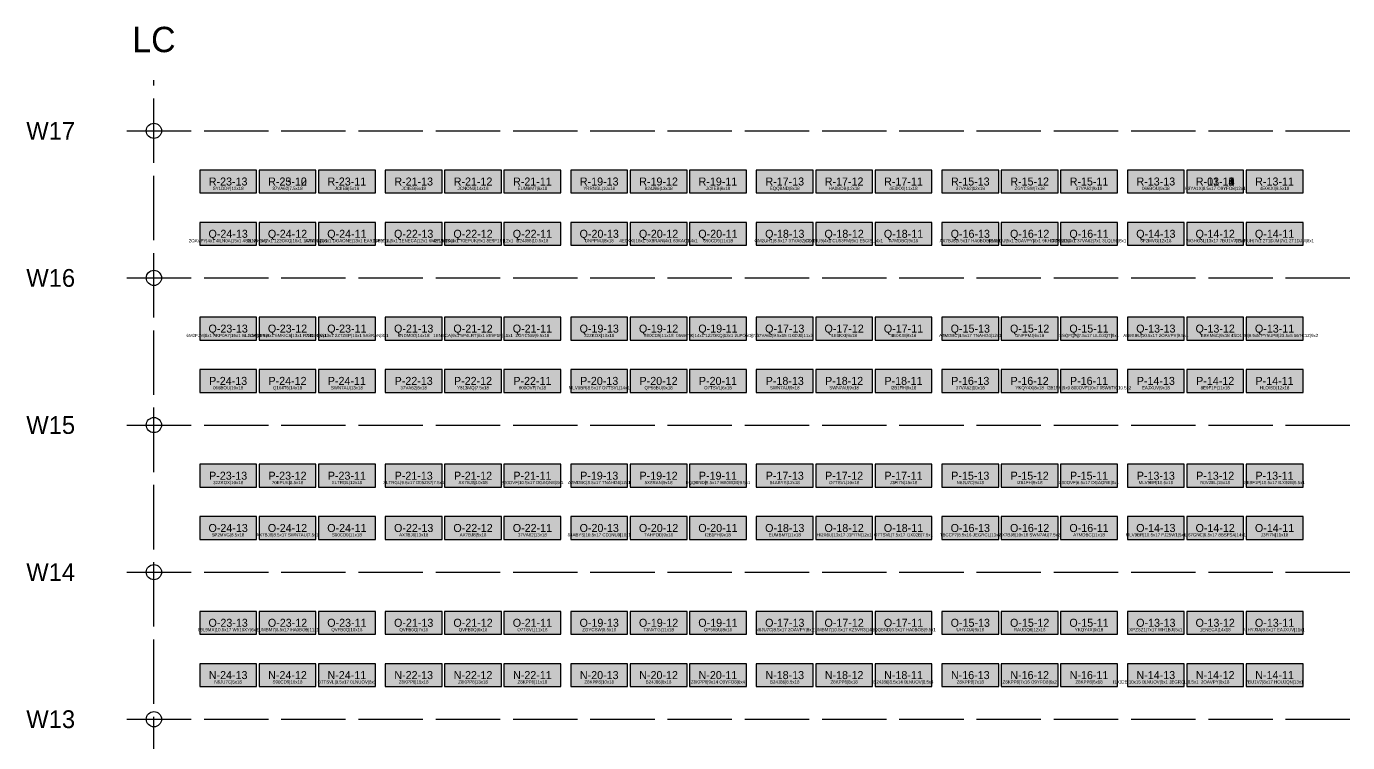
# Model space of a CAD drawing. Header units: metres. Extents: x 0 to 48.5, y -2.8 to 53.5.
# Drawn here: x 0.02 to 26.08, y 39.34 to 53.46 of the extents above; entities that cross this region are included whole.
import ezdxf
from ezdxf.enums import TextEntityAlignment as Align

# ---------------------------------------------------------------- set-up
doc = ezdxf.new("R2010")
doc.units = ezdxf.units.M
doc.linetypes.add('DASHED', pattern=[1.524, 1.27, -0.254])
for name, color, linetype in [('CROSS_AISLES', 4, 'Continuous'), ('LABELS', 7, 'Continuous'), ('RACK_L1', 7, 'Continuous'), ('STOCK_ONLY', 254, 'Continuous'), ('SUPPORT_POINTS', 8, 'Continuous'), ('WALKWAYS', 8, 'Continuous'), ('ZONE_N', 8, 'Continuous')]:
    doc.layers.add(name, color=color, linetype=linetype)

msp = doc.modelspace()

# ---------------------------------------------------------------- hatches: boundary and pattern name
at = {"layer": 'STOCK_ONLY'}
for points in [[(3.439, 50.174), (4.561, 50.174), (4.561, 50.625), (3.439, 50.625)], [(4.61, 50.174), (5.732, 50.174), (5.732, 50.625), (4.61, 50.625)], [(5.781, 50.174), (6.904, 50.174), (6.904, 50.625), (5.781, 50.625)], [(7.099, 50.174), (8.221, 50.174), (8.221, 50.625), (7.099, 50.625)], [(8.27, 50.174), (9.392, 50.174), (9.392, 50.625), (8.27, 50.625)], [(9.441, 50.174), (10.564, 50.174), (10.564, 50.625), (9.441, 50.625)], [(10.759, 50.174), (11.881, 50.174), (11.881, 50.625), (10.759, 50.625)], [(11.93, 50.174), (13.052, 50.174), (13.052, 50.625), (11.93, 50.625)], [(13.101, 50.174), (14.224, 50.174), (14.224, 50.625), (13.101, 50.625)], [(14.419, 50.174), (15.541, 50.174), (15.541, 50.625), (14.419, 50.625)], [(15.59, 50.174), (16.712, 50.174), (16.712, 50.625), (15.59, 50.625)], [(16.761, 50.174), (17.884, 50.174), (17.884, 50.625), (16.761, 50.625)], [(18.079, 50.174), (19.201, 50.174), (19.201, 50.625), (18.079, 50.625)], [(19.25, 50.174), (20.372, 50.174), (20.372, 50.625), (19.25, 50.625)], [(20.421, 50.174), (21.544, 50.174), (21.544, 50.625), (20.421, 50.625)], [(21.739, 50.174), (22.861, 50.174), (22.861, 50.625), (21.739, 50.625)], [(22.91, 50.174), (24.032, 50.174), (24.032, 50.625), (22.91, 50.625)], [(24.081, 50.174), (25.204, 50.174), (25.204, 50.625), (24.081, 50.625)], [(3.439, 49.143), (4.561, 49.143), (4.561, 49.594), (3.439, 49.594)], [(4.61, 49.143), (5.732, 49.143), (5.732, 49.594), (4.61, 49.594)], [(5.781, 49.143), (6.904, 49.143), (6.904, 49.594), (5.781, 49.594)], [(7.099, 49.143), (8.221, 49.143), (8.221, 49.594), (7.099, 49.594)], [(8.27, 49.143), (9.392, 49.143), (9.392, 49.594), (8.27, 49.594)], [(9.441, 49.143), (10.564, 49.143), (10.564, 49.594), (9.441, 49.594)], [(10.759, 49.143), (11.881, 49.143), (11.881, 49.594), (10.759, 49.594)], [(11.93, 49.143), (13.052, 49.143), (13.052, 49.594), (11.93, 49.594)], [(13.101, 49.143), (14.224, 49.143), (14.224, 49.594), (13.101, 49.594)], [(14.419, 49.143), (15.541, 49.143), (15.541, 49.594), (14.419, 49.594)], [(15.59, 49.143), (16.712, 49.143), (16.712, 49.594), (15.59, 49.594)], [(16.761, 49.143), (17.884, 49.143), (17.884, 49.594), (16.761, 49.594)], [(18.079, 49.143), (19.201, 49.143), (19.201, 49.594), (18.079, 49.594)], [(19.25, 49.143), (20.372, 49.143), (20.372, 49.594), (19.25, 49.594)], [(20.421, 49.143), (21.544, 49.143), (21.544, 49.594), (20.421, 49.594)], [(21.739, 49.143), (22.861, 49.143), (22.861, 49.594), (21.739, 49.594)], [(22.91, 49.143), (24.032, 49.143), (24.032, 49.594), (22.91, 49.594)], [(3.439, 47.274), (4.561, 47.274), (4.561, 47.725), (3.439, 47.725)], [(5.781, 47.274), (6.904, 47.274), (6.904, 47.725), (5.781, 47.725)], [(7.099, 47.274), (8.221, 47.274), (8.221, 47.725), (7.099, 47.725)], [(8.27, 47.274), (9.392, 47.274), (9.392, 47.725), (8.27, 47.725)], [(9.441, 47.274), (10.564, 47.274), (10.564, 47.725), (9.441, 47.725)], [(10.759, 47.274), (11.881, 47.274), (11.881, 47.725), (10.759, 47.725)], [(11.93, 47.274), (13.052, 47.274), (13.052, 47.725), (11.93, 47.725)], [(13.101, 47.274), (14.224, 47.274), (14.224, 47.725), (13.101, 47.725)], [(14.419, 47.274), (15.541, 47.274), (15.541, 47.725), (14.419, 47.725)], [(15.59, 47.274), (16.712, 47.274), (16.712, 47.725), (15.59, 47.725)], [(16.761, 47.274), (17.884, 47.274), (17.884, 47.725), (16.761, 47.725)], [(18.079, 47.274), (19.201, 47.274), (19.201, 47.725), (18.079, 47.725)], [(19.25, 47.274), (20.372, 47.274), (20.372, 47.725), (19.25, 47.725)], [(20.421, 47.274), (21.544, 47.274), (21.544, 47.725), (20.421, 47.725)], [(21.739, 47.274), (22.861, 47.274), (22.861, 47.725), (21.739, 47.725)], [(22.91, 47.274), (24.032, 47.274), (24.032, 47.725), (22.91, 47.725)], [(24.081, 47.274), (25.204, 47.274), (25.204, 47.725), (24.081, 47.725)], [(3.439, 46.243), (4.561, 46.243), (4.561, 46.694), (3.439, 46.694)], [(4.61, 46.243), (5.732, 46.243), (5.732, 46.694), (4.61, 46.694)], [(5.781, 46.243), (6.904, 46.243), (6.904, 46.694), (5.781, 46.694)], [(7.099, 46.243), (8.221, 46.243), (8.221, 46.694), (7.099, 46.694)], [(8.27, 46.243), (9.392, 46.243), (9.392, 46.694), (8.27, 46.694)], [(9.441, 46.243), (10.564, 46.243), (10.564, 46.694), (9.441, 46.694)], [(10.759, 46.243), (11.881, 46.243), (11.881, 46.694), (10.759, 46.694)], [(11.93, 46.243), (13.052, 46.243), (13.052, 46.694), (11.93, 46.694)], [(13.101, 46.243), (14.224, 46.243), (14.224, 46.694), (13.101, 46.694)], [(14.419, 46.243), (15.541, 46.243), (15.541, 46.694), (14.419, 46.694)], [(15.59, 46.243), (16.712, 46.243), (16.712, 46.694), (15.59, 46.694)], [(16.761, 46.243), (17.884, 46.243), (17.884, 46.694), (16.761, 46.694)], [(18.079, 46.243), (19.201, 46.243), (19.201, 46.694), (18.079, 46.694)], [(19.25, 46.243), (20.372, 46.243), (20.372, 46.694), (19.25, 46.694)], [(20.421, 46.243), (21.544, 46.243), (21.544, 46.694), (20.421, 46.694)], [(21.739, 46.243), (22.861, 46.243), (22.861, 46.694), (21.739, 46.694)], [(22.91, 46.243), (24.032, 46.243), (24.032, 46.694), (22.91, 46.694)], [(24.081, 46.243), (25.204, 46.243), (25.204, 46.694), (24.081, 46.694)], [(3.439, 44.374), (4.561, 44.374), (4.561, 44.825), (3.439, 44.825)], [(4.61, 44.374), (5.732, 44.374), (5.732, 44.825), (4.61, 44.825)], [(5.781, 44.374), (6.904, 44.374), (6.904, 44.825), (5.781, 44.825)], [(7.099, 44.374), (8.221, 44.374), (8.221, 44.825), (7.099, 44.825)], [(8.27, 44.374), (9.392, 44.374), (9.392, 44.825), (8.27, 44.825)], [(9.441, 44.374), (10.564, 44.374), (10.564, 44.825), (9.441, 44.825)], [(10.759, 44.374), (11.881, 44.374), (11.881, 44.825), (10.759, 44.825)], [(11.93, 44.374), (13.052, 44.374), (13.052, 44.825), (11.93, 44.825)], [(13.101, 44.374), (14.224, 44.374), (14.224, 44.825), (13.101, 44.825)], [(14.419, 44.374), (15.541, 44.374), (15.541, 44.825), (14.419, 44.825)], [(15.59, 44.374), (16.712, 44.374), (16.712, 44.825), (15.59, 44.825)], [(16.761, 44.374), (17.884, 44.374), (17.884, 44.825), (16.761, 44.825)], [(18.079, 44.374), (19.201, 44.374), (19.201, 44.825), (18.079, 44.825)], [(19.25, 44.374), (20.372, 44.374), (20.372, 44.825), (19.25, 44.825)], [(20.421, 44.374), (21.544, 44.374), (21.544, 44.825), (20.421, 44.825)], [(21.739, 44.374), (22.861, 44.374), (22.861, 44.825), (21.739, 44.825)], [(22.91, 44.374), (24.032, 44.374), (24.032, 44.825), (22.91, 44.825)], [(24.081, 44.374), (25.204, 44.374), (25.204, 44.825), (24.081, 44.825)], [(3.439, 43.343), (4.561, 43.343), (4.561, 43.794), (3.439, 43.794)], [(4.61, 43.343), (5.732, 43.343), (5.732, 43.794), (4.61, 43.794)], [(5.781, 43.343), (6.904, 43.343), (6.904, 43.794), (5.781, 43.794)], [(7.099, 43.343), (8.221, 43.343), (8.221, 43.794), (7.099, 43.794)], [(8.27, 43.343), (9.392, 43.343), (9.392, 43.794), (8.27, 43.794)], [(9.441, 43.343), (10.564, 43.343), (10.564, 43.794), (9.441, 43.794)], [(10.759, 43.343), (11.881, 43.343), (11.881, 43.794), (10.759, 43.794)], [(11.93, 43.343), (13.052, 43.343), (13.052, 43.794), (11.93, 43.794)], [(13.101, 43.343), (14.224, 43.343), (14.224, 43.794), (13.101, 43.794)], [(14.419, 43.343), (15.541, 43.343), (15.541, 43.794), (14.419, 43.794)], [(15.59, 43.343), (16.712, 43.343), (16.712, 43.794), (15.59, 43.794)], [(16.761, 43.343), (17.884, 43.343), (17.884, 43.794), (16.761, 43.794)], [(18.079, 43.343), (19.201, 43.343), (19.201, 43.794), (18.079, 43.794)], [(19.25, 43.343), (20.372, 43.343), (20.372, 43.794), (19.25, 43.794)], [(20.421, 43.343), (21.544, 43.343), (21.544, 43.794), (20.421, 43.794)], [(21.739, 43.343), (22.861, 43.343), (22.861, 43.794), (21.739, 43.794)], [(22.91, 43.343), (24.032, 43.343), (24.032, 43.794), (22.91, 43.794)], [(24.081, 43.343), (25.204, 43.343), (25.204, 43.794), (24.081, 43.794)], [(3.439, 41.474), (4.561, 41.474), (4.561, 41.925), (3.439, 41.925)], [(4.61, 41.474), (5.732, 41.474), (5.732, 41.925), (4.61, 41.925)], [(5.781, 41.474), (6.904, 41.474), (6.904, 41.925), (5.781, 41.925)], [(7.099, 41.474), (8.221, 41.474), (8.221, 41.925), (7.099, 41.925)], [(8.27, 41.474), (9.392, 41.474), (9.392, 41.925), (8.27, 41.925)], [(9.441, 41.474), (10.564, 41.474), (10.564, 41.925), (9.441, 41.925)], [(10.759, 41.474), (11.881, 41.474), (11.881, 41.925), (10.759, 41.925)], [(11.93, 41.474), (13.052, 41.474), (13.052, 41.925), (11.93, 41.925)], [(13.101, 41.474), (14.224, 41.474), (14.224, 41.925), (13.101, 41.925)], [(14.419, 41.474), (15.541, 41.474), (15.541, 41.925), (14.419, 41.925)], [(15.59, 41.474), (16.712, 41.474), (16.712, 41.925), (15.59, 41.925)], [(16.761, 41.474), (17.884, 41.474), (17.884, 41.925), (16.761, 41.925)], [(18.079, 41.474), (19.201, 41.474), (19.201, 41.925), (18.079, 41.925)], [(19.25, 41.474), (20.372, 41.474), (20.372, 41.925), (19.25, 41.925)], [(20.421, 41.474), (21.544, 41.474), (21.544, 41.925), (20.421, 41.925)], [(21.739, 41.474), (22.861, 41.474), (22.861, 41.925), (21.739, 41.925)], [(22.91, 41.474), (24.032, 41.474), (24.032, 41.925), (22.91, 41.925)], [(24.081, 41.474), (25.204, 41.474), (25.204, 41.925), (24.081, 41.925)], [(3.439, 40.443), (4.561, 40.443), (4.561, 40.894), (3.439, 40.894)], [(4.61, 40.443), (5.732, 40.443), (5.732, 40.894), (4.61, 40.894)], [(5.781, 40.443), (6.904, 40.443), (6.904, 40.894), (5.781, 40.894)], [(7.099, 40.443), (8.221, 40.443), (8.221, 40.894), (7.099, 40.894)], [(8.27, 40.443), (9.392, 40.443), (9.392, 40.894), (8.27, 40.894)], [(9.441, 40.443), (10.564, 40.443), (10.564, 40.894), (9.441, 40.894)], [(10.759, 40.443), (11.881, 40.443), (11.881, 40.894), (10.759, 40.894)], [(11.93, 40.443), (13.052, 40.443), (13.052, 40.894), (11.93, 40.894)], [(13.101, 40.443), (14.224, 40.443), (14.224, 40.894), (13.101, 40.894)], [(14.419, 40.443), (15.541, 40.443), (15.541, 40.894), (14.419, 40.894)], [(15.59, 40.443), (16.712, 40.443), (16.712, 40.894), (15.59, 40.894)], [(16.761, 40.443), (17.884, 40.443), (17.884, 40.894), (16.761, 40.894)], [(18.079, 40.443), (19.201, 40.443), (19.201, 40.894), (18.079, 40.894)], [(19.25, 40.443), (20.372, 40.443), (20.372, 40.894), (19.25, 40.894)], [(20.421, 40.443), (21.544, 40.443), (21.544, 40.894), (20.421, 40.894)], [(21.739, 40.443), (22.861, 40.443), (22.861, 40.894), (21.739, 40.894)], [(22.91, 40.443), (24.032, 40.443), (24.032, 40.894), (22.91, 40.894)], [(24.081, 40.443), (25.204, 40.443), (25.204, 40.894), (24.081, 40.894)]]:
    msp.add_hatch(color=254, dxfattribs=at).paths.add_polyline_path(points)
at = {"layer": 'ZONE_N'}
for points in [[(24.081, 49.143), (25.204, 49.143), (25.204, 49.594), (24.081, 49.594)], [(4.61, 47.274), (5.732, 47.274), (5.732, 47.725), (4.61, 47.725)]]:
    msp.add_hatch(color=8, dxfattribs=at).paths.add_polyline_path(points)

# ---------------------------------------------------------------- linework, layer by layer
at = {"layer": 'CROSS_AISLES', "linetype": 'DASHED'}
msp.add_line((2.536, 2), (2.536, 52.4), dxfattribs=at)
at = {"layer": 'RACK_L1'}
for points in [[(3.439, 50.174), (4.561, 50.174), (4.561, 50.625), (3.439, 50.625)], [(4.61, 50.174), (5.732, 50.174), (5.732, 50.625), (4.61, 50.625)], [(4.61, 50.174), (5.732, 50.174), (5.732, 50.625), (4.61, 50.625)], [(5.781, 50.174), (6.904, 50.174), (6.904, 50.625), (5.781, 50.625)], [(7.099, 50.174), (8.221, 50.174), (8.221, 50.625), (7.099, 50.625)], [(8.27, 50.174), (9.392, 50.174), (9.392, 50.625), (8.27, 50.625)], [(9.441, 50.174), (10.564, 50.174), (10.564, 50.625), (9.441, 50.625)], [(10.759, 50.174), (11.881, 50.174), (11.881, 50.625), (10.759, 50.625)], [(11.93, 50.174), (13.052, 50.174), (13.052, 50.625), (11.93, 50.625)], [(13.101, 50.174), (14.224, 50.174), (14.224, 50.625), (13.101, 50.625)], [(14.419, 50.174), (15.541, 50.174), (15.541, 50.625), (14.419, 50.625)], [(15.59, 50.174), (16.712, 50.174), (16.712, 50.625), (15.59, 50.625)], [(16.761, 50.174), (17.884, 50.174), (17.884, 50.625), (16.761, 50.625)], [(18.079, 50.174), (19.201, 50.174), (19.201, 50.625), (18.079, 50.625)], [(19.25, 50.174), (20.372, 50.174), (20.372, 50.625), (19.25, 50.625)], [(20.421, 50.174), (21.544, 50.174), (21.544, 50.625), (20.421, 50.625)], [(21.739, 50.174), (22.861, 50.174), (22.861, 50.625), (21.739, 50.625)], [(22.91, 50.174), (24.032, 50.174), (24.032, 50.625), (22.91, 50.625)], [(22.91, 50.174), (24.032, 50.174), (24.032, 50.625), (22.91, 50.625)], [(22.91, 50.174), (24.032, 50.174), (24.032, 50.625), (22.91, 50.625)], [(22.91, 50.174), (24.032, 50.174), (24.032, 50.625), (22.91, 50.625)], [(22.91, 50.174), (24.032, 50.174), (24.032, 50.625), (22.91, 50.625)], [(22.91, 50.174), (24.032, 50.174), (24.032, 50.625), (22.91, 50.625)], [(22.91, 50.174), (24.032, 50.174), (24.032, 50.625), (22.91, 50.625)], [(24.081, 50.174), (25.204, 50.174), (25.204, 50.625), (24.081, 50.625)], [(3.439, 49.143), (4.561, 49.143), (4.561, 49.594), (3.439, 49.594)], [(4.61, 49.143), (5.732, 49.143), (5.732, 49.594), (4.61, 49.594)], [(5.781, 49.143), (6.904, 49.143), (6.904, 49.594), (5.781, 49.594)], [(7.099, 49.143), (8.221, 49.143), (8.221, 49.594), (7.099, 49.594)], [(8.27, 49.143), (9.392, 49.143), (9.392, 49.594), (8.27, 49.594)], [(9.441, 49.143), (10.564, 49.143), (10.564, 49.594), (9.441, 49.594)], [(10.759, 49.143), (11.881, 49.143), (11.881, 49.594), (10.759, 49.594)], [(11.93, 49.143), (13.052, 49.143), (13.052, 49.594), (11.93, 49.594)], [(13.101, 49.143), (14.224, 49.143), (14.224, 49.594), (13.101, 49.594)], [(14.419, 49.143), (15.541, 49.143), (15.541, 49.594), (14.419, 49.594)], [(15.59, 49.143), (16.712, 49.143), (16.712, 49.594), (15.59, 49.594)], [(16.761, 49.143), (17.884, 49.143), (17.884, 49.594), (16.761, 49.594)], [(18.079, 49.143), (19.201, 49.143), (19.201, 49.594), (18.079, 49.594)], [(19.25, 49.143), (20.372, 49.143), (20.372, 49.594), (19.25, 49.594)], [(20.421, 49.143), (21.544, 49.143), (21.544, 49.594), (20.421, 49.594)], [(21.739, 49.143), (22.861, 49.143), (22.861, 49.594), (21.739, 49.594)], [(22.91, 49.143), (24.032, 49.143), (24.032, 49.594), (22.91, 49.594)], [(24.081, 49.143), (25.204, 49.143), (25.204, 49.594), (24.081, 49.594)], [(3.439, 47.274), (4.561, 47.274), (4.561, 47.725), (3.439, 47.725)], [(4.61, 47.274), (5.732, 47.274), (5.732, 47.725), (4.61, 47.725)], [(5.781, 47.274), (6.904, 47.274), (6.904, 47.725), (5.781, 47.725)], [(7.099, 47.274), (8.221, 47.274), (8.221, 47.725), (7.099, 47.725)], [(8.27, 47.274), (9.392, 47.274), (9.392, 47.725), (8.27, 47.725)], [(9.441, 47.274), (10.564, 47.274), (10.564, 47.725), (9.441, 47.725)], [(10.759, 47.274), (11.881, 47.274), (11.881, 47.725), (10.759, 47.725)], [(11.93, 47.274), (13.052, 47.274), (13.052, 47.725), (11.93, 47.725)], [(13.101, 47.274), (14.224, 47.274), (14.224, 47.725), (13.101, 47.725)], [(14.419, 47.274), (15.541, 47.274), (15.541, 47.725), (14.419, 47.725)], [(15.59, 47.274), (16.712, 47.274), (16.712, 47.725), (15.59, 47.725)], [(16.761, 47.274), (17.884, 47.274), (17.884, 47.725), (16.761, 47.725)], [(18.079, 47.274), (19.201, 47.274), (19.201, 47.725), (18.079, 47.725)], [(19.25, 47.274), (20.372, 47.274), (20.372, 47.725), (19.25, 47.725)], [(20.421, 47.274), (21.544, 47.274), (21.544, 47.725), (20.421, 47.725)], [(21.739, 47.274), (22.861, 47.274), (22.861, 47.725), (21.739, 47.725)], [(22.91, 47.274), (24.032, 47.274), (24.032, 47.725), (22.91, 47.725)], [(24.081, 47.274), (25.204, 47.274), (25.204, 47.725), (24.081, 47.725)], [(3.439, 46.243), (4.561, 46.243), (4.561, 46.694), (3.439, 46.694)], [(4.61, 46.243), (5.732, 46.243), (5.732, 46.694), (4.61, 46.694)], [(5.781, 46.243), (6.904, 46.243), (6.904, 46.694), (5.781, 46.694)], [(7.099, 46.243), (8.221, 46.243), (8.221, 46.694), (7.099, 46.694)], [(8.27, 46.243), (9.392, 46.243), (9.392, 46.694), (8.27, 46.694)], [(9.441, 46.243), (10.564, 46.243), (10.564, 46.694), (9.441, 46.694)], [(10.759, 46.243), (11.881, 46.243), (11.881, 46.694), (10.759, 46.694)], [(11.93, 46.243), (13.052, 46.243), (13.052, 46.694), (11.93, 46.694)], [(13.101, 46.243), (14.224, 46.243), (14.224, 46.694), (13.101, 46.694)], [(14.419, 46.243), (15.541, 46.243), (15.541, 46.694), (14.419, 46.694)], [(15.59, 46.243), (16.712, 46.243), (16.712, 46.694), (15.59, 46.694)], [(16.761, 46.243), (17.884, 46.243), (17.884, 46.694), (16.761, 46.694)], [(18.079, 46.243), (19.201, 46.243), (19.201, 46.694), (18.079, 46.694)], [(19.25, 46.243), (20.372, 46.243), (20.372, 46.694), (19.25, 46.694)], [(20.421, 46.243), (21.544, 46.243), (21.544, 46.694), (20.421, 46.694)], [(21.739, 46.243), (22.861, 46.243), (22.861, 46.694), (21.739, 46.694)], [(22.91, 46.243), (24.032, 46.243), (24.032, 46.694), (22.91, 46.694)], [(24.081, 46.243), (25.204, 46.243), (25.204, 46.694), (24.081, 46.694)], [(3.439, 44.374), (4.561, 44.374), (4.561, 44.825), (3.439, 44.825)], [(4.61, 44.374), (5.732, 44.374), (5.732, 44.825), (4.61, 44.825)], [(5.781, 44.374), (6.904, 44.374), (6.904, 44.825), (5.781, 44.825)], [(7.099, 44.374), (8.221, 44.374), (8.221, 44.825), (7.099, 44.825)], [(8.27, 44.374), (9.392, 44.374), (9.392, 44.825), (8.27, 44.825)], [(9.441, 44.374), (10.564, 44.374), (10.564, 44.825), (9.441, 44.825)], [(10.759, 44.374), (11.881, 44.374), (11.881, 44.825), (10.759, 44.825)], [(11.93, 44.374), (13.052, 44.374), (13.052, 44.825), (11.93, 44.825)], [(13.101, 44.374), (14.224, 44.374), (14.224, 44.825), (13.101, 44.825)], [(14.419, 44.374), (15.541, 44.374), (15.541, 44.825), (14.419, 44.825)], [(15.59, 44.374), (16.712, 44.374), (16.712, 44.825), (15.59, 44.825)], [(16.761, 44.374), (17.884, 44.374), (17.884, 44.825), (16.761, 44.825)], [(18.079, 44.374), (19.201, 44.374), (19.201, 44.825), (18.079, 44.825)], [(19.25, 44.374), (20.372, 44.374), (20.372, 44.825), (19.25, 44.825)], [(20.421, 44.374), (21.544, 44.374), (21.544, 44.825), (20.421, 44.825)], [(21.739, 44.374), (22.861, 44.374), (22.861, 44.825), (21.739, 44.825)], [(22.91, 44.374), (24.032, 44.374), (24.032, 44.825), (22.91, 44.825)], [(24.081, 44.374), (25.204, 44.374), (25.204, 44.825), (24.081, 44.825)], [(3.439, 43.343), (4.561, 43.343), (4.561, 43.794), (3.439, 43.794)], [(4.61, 43.343), (5.732, 43.343), (5.732, 43.794), (4.61, 43.794)], [(5.781, 43.343), (6.904, 43.343), (6.904, 43.794), (5.781, 43.794)], [(7.099, 43.343), (8.221, 43.343), (8.221, 43.794), (7.099, 43.794)], [(8.27, 43.343), (9.392, 43.343), (9.392, 43.794), (8.27, 43.794)], [(9.441, 43.343), (10.564, 43.343), (10.564, 43.794), (9.441, 43.794)], [(10.759, 43.343), (11.881, 43.343), (11.881, 43.794), (10.759, 43.794)], [(11.93, 43.343), (13.052, 43.343), (13.052, 43.794), (11.93, 43.794)], [(13.101, 43.343), (14.224, 43.343), (14.224, 43.794), (13.101, 43.794)], [(14.419, 43.343), (15.541, 43.343), (15.541, 43.794), (14.419, 43.794)], [(15.59, 43.343), (16.712, 43.343), (16.712, 43.794), (15.59, 43.794)], [(16.761, 43.343), (17.884, 43.343), (17.884, 43.794), (16.761, 43.794)], [(18.079, 43.343), (19.201, 43.343), (19.201, 43.794), (18.079, 43.794)], [(19.25, 43.343), (20.372, 43.343), (20.372, 43.794), (19.25, 43.794)], [(20.421, 43.343), (21.544, 43.343), (21.544, 43.794), (20.421, 43.794)], [(21.739, 43.343), (22.861, 43.343), (22.861, 43.794), (21.739, 43.794)], [(22.91, 43.343), (24.032, 43.343), (24.032, 43.794), (22.91, 43.794)], [(24.081, 43.343), (25.204, 43.343), (25.204, 43.794), (24.081, 43.794)], [(3.439, 41.474), (4.561, 41.474), (4.561, 41.925), (3.439, 41.925)], [(4.61, 41.474), (5.732, 41.474), (5.732, 41.925), (4.61, 41.925)], [(5.781, 41.474), (6.904, 41.474), (6.904, 41.925), (5.781, 41.925)], [(7.099, 41.474), (8.221, 41.474), (8.221, 41.925), (7.099, 41.925)], [(8.27, 41.474), (9.392, 41.474), (9.392, 41.925), (8.27, 41.925)], [(9.441, 41.474), (10.564, 41.474), (10.564, 41.925), (9.441, 41.925)], [(10.759, 41.474), (11.881, 41.474), (11.881, 41.925), (10.759, 41.925)], [(11.93, 41.474), (13.052, 41.474), (13.052, 41.925), (11.93, 41.925)], [(13.101, 41.474), (14.224, 41.474), (14.224, 41.925), (13.101, 41.925)], [(14.419, 41.474), (15.541, 41.474), (15.541, 41.925), (14.419, 41.925)], [(15.59, 41.474), (16.712, 41.474), (16.712, 41.925), (15.59, 41.925)], [(16.761, 41.474), (17.884, 41.474), (17.884, 41.925), (16.761, 41.925)], [(18.079, 41.474), (19.201, 41.474), (19.201, 41.925), (18.079, 41.925)], [(19.25, 41.474), (20.372, 41.474), (20.372, 41.925), (19.25, 41.925)], [(20.421, 41.474), (21.544, 41.474), (21.544, 41.925), (20.421, 41.925)], [(21.739, 41.474), (22.861, 41.474), (22.861, 41.925), (21.739, 41.925)], [(22.91, 41.474), (24.032, 41.474), (24.032, 41.925), (22.91, 41.925)], [(24.081, 41.474), (25.204, 41.474), (25.204, 41.925), (24.081, 41.925)], [(3.439, 40.443), (4.561, 40.443), (4.561, 40.894), (3.439, 40.894)], [(4.61, 40.443), (5.732, 40.443), (5.732, 40.894), (4.61, 40.894)], [(5.781, 40.443), (6.904, 40.443), (6.904, 40.894), (5.781, 40.894)], [(7.099, 40.443), (8.221, 40.443), (8.221, 40.894), (7.099, 40.894)], [(8.27, 40.443), (9.392, 40.443), (9.392, 40.894), (8.27, 40.894)], [(9.441, 40.443), (10.564, 40.443), (10.564, 40.894), (9.441, 40.894)], [(10.759, 40.443), (11.881, 40.443), (11.881, 40.894), (10.759, 40.894)], [(11.93, 40.443), (13.052, 40.443), (13.052, 40.894), (11.93, 40.894)], [(13.101, 40.443), (14.224, 40.443), (14.224, 40.894), (13.101, 40.894)], [(14.419, 40.443), (15.541, 40.443), (15.541, 40.894), (14.419, 40.894)], [(15.59, 40.443), (16.712, 40.443), (16.712, 40.894), (15.59, 40.894)], [(16.761, 40.443), (17.884, 40.443), (17.884, 40.894), (16.761, 40.894)], [(18.079, 40.443), (19.201, 40.443), (19.201, 40.894), (18.079, 40.894)], [(19.25, 40.443), (20.372, 40.443), (20.372, 40.894), (19.25, 40.894)], [(20.421, 40.443), (21.544, 40.443), (21.544, 40.894), (20.421, 40.894)], [(21.739, 40.443), (22.861, 40.443), (22.861, 40.894), (21.739, 40.894)], [(22.91, 40.443), (24.032, 40.443), (24.032, 40.894), (22.91, 40.894)], [(24.081, 40.443), (25.204, 40.443), (25.204, 40.894), (24.081, 40.894)]]:
    msp.add_lwpolyline(points, close=True, dxfattribs=at)
at = {"layer": 'SUPPORT_POINTS'}
for centre in [(2.536, 51.399), (2.536, 48.499), (2.536, 45.599), (2.536, 42.699), (2.536, 39.799)]:
    msp.add_circle(centre, 0.15, dxfattribs=at)
at = {"layer": 'WALKWAYS', "linetype": 'DASHED'}
for p, q in [((2, 51.399), (48.456, 51.399)), ((2, 48.499), (48.456, 48.499)), ((2, 45.599), (48.456, 45.599)), ((2, 42.699), (48.456, 42.699)), ((2, 39.799), (48.456, 39.799))]:
    msp.add_line(p, q, dxfattribs=at)

# ---------------------------------------------------------------- texts
at = {"layer": 'CROSS_AISLES'}
msp.add_text('LC', height=0.5, dxfattribs=at).set_placement((2.536, 53.2), align=Align.MIDDLE_CENTER)
at = {"layer": 'LABELS'}
for s, height, p in [('R-23-13', 0.1579, (4, 50.4)), ('SY1DDY|12x18', 0.06314, (4, 50.265)), ('R-23-12', 0.1579, (5.171, 50.4)), ('R-25-10', 0.1579, (5.171, 50.4)), ('37VA62|7.5x18', 0.06314, (5.171, 50.265)), ('R-23-11', 0.1579, (6.342, 50.4)), ('JCIIEB|5x18', 0.06314, (6.342, 50.265)), ('R-21-13', 0.1579, (7.66, 50.4)), ('JCIIEB|6x18', 0.06314, (7.66, 50.265)), ('R-21-12', 0.1579, (8.831, 50.4)), ('JCNON3|14x18', 0.06314, (8.831, 50.265)), ('R-21-11', 0.1579, (10.002, 50.4)), ('EUMBM7|8x18', 0.06314, (10.002, 50.265)), ('R-19-13', 0.1579, (11.32, 50.4)), ('YRRNGL|10x18', 0.06314, (11.32, 50.265)), ('R-19-12', 0.1579, (12.491, 50.4)), ('B24J86|13x18', 0.06314, (12.491, 50.265)), ('R-19-11', 0.1579, (13.662, 50.4)), ('JCIIEB|8x18', 0.06314, (13.662, 50.265)), ('R-17-13', 0.1579, (14.98, 50.4)), ('EQQBND|8x18', 0.06314, (14.98, 50.265)), ('R-17-12', 0.1579, (16.151, 50.4)), ('HA0BOB|12x18', 0.06314, (16.151, 50.265)), ('R-17-11', 0.1579, (17.322, 50.4)), ('4E0KXI|11x18', 0.06314, (17.322, 50.265)), ('R-15-13', 0.1579, (18.64, 50.4)), ('37VA62|12x18', 0.06314, (18.64, 50.265)), ('R-15-12', 0.1579, (19.811, 50.4)), ('ZGYCSW|7x18', 0.06314, (19.811, 50.265)), ('R-15-11', 0.1579, (20.982, 50.4)), ('37VA62|9x18', 0.06314, (20.982, 50.265)), ('R-13-13', 0.1579, (22.3, 50.4)), ('066BOU|9x18', 0.06314, (22.3, 50.265)), ('K3YA1X|8.5x17 O9YFO8|12x1', 0.06314, (23.471, 50.265)), ('R-13-12', 0.1579, (23.471, 50.4)), ('R-01-10', 0.1579, (23.471, 50.4)), ('R-01-11', 0.1579, (23.471, 50.4)), ('R-01-12', 0.1579, (23.471, 50.4)), ('R-01-13', 0.1579, (23.471, 50.4)), ('R-01-14', 0.1579, (23.471, 50.4)), ('R-01-15', 0.1579, (23.471, 50.4)), ('R-13-11', 0.1579, (24.642, 50.4)), ('4E0KXI|8.5x18', 0.06314, (24.642, 50.265)), ('2OAVPY|4x1 4ILN0A|15x1 4SD17H|5x1', 0.06314, (4, 49.234)), ('Q-24-13', 0.1579, (4, 49.369)), ('0LNUOV|7x1 122OKQ|16x1 1A6YTA|5x1', 0.06314, (5.171, 49.234)), ('Q-24-12', 0.1579, (5.171, 49.369)), ('A7MDBC|8x1 DGAONE|13x1 EA91CP|6x1', 0.06314, (6.342, 49.234)), ('Q-24-11', 0.1579, (6.342, 49.369)), ('1A6YTA|5x1 1ENECA|12x1 6M2FJM|5x1', 0.06314, (7.66, 49.234)), ('Q-22-13', 0.1579, (7.66, 49.369)), ('4E1WTK|4x1 70EPUK|9x1 8E9F1P|12x1', 0.06314, (8.831, 49.234)), ('Q-22-12', 0.1579, (8.831, 49.369)), ('Q-22-11', 0.1579, (10.002, 49.369)), ('B24J86|10.5x18', 0.06314, (10.002, 49.234)), ('Q-20-13', 0.1579, (11.32, 49.369)), ('UNPPMJ|8x18', 0.06314, (11.32, 49.234)), ('4E0KXI|16x1 5X8RAN|4x1 63KAC1|4x1', 0.06314, (12.491, 49.234)), ('Q-20-12', 0.1579, (12.491, 49.369)), ('Q-20-11', 0.1579, (13.662, 49.369)), ('S90CD9|11x18', 0.06314, (13.662, 49.234)), ('QM2UH1|8.5x17 37VA62|13x1', 0.06314, (14.98, 49.234)), ('Q-18-13', 0.1579, (14.98, 49.369)), ('CD1NU9|4x1 CU53FM|9x1 E5CISL|4x1', 0.06314, (16.151, 49.234)), ('Q-18-12', 0.1579, (16.151, 49.369)), ('Q-18-11', 0.1579, (17.322, 49.369)), ('A7MDBC|9x18', 0.06314, (17.322, 49.234)), ('AX7BJ8|5.5x17 HA0BOB|9.5x1', 0.06314, (18.64, 49.234)), ('Q-16-13', 0.1579, (18.64, 49.369)), ('066BOU|5x1 2OAVPY|8x1 9KHDG3|11x1', 0.06314, (19.811, 49.234)), ('Q-16-12', 0.1579, (19.811, 49.369)), ('37VA62|4x1 37VA62|7x1 3LQL9L|8x1', 0.06314, (20.982, 49.234)), ('Q-16-11', 0.1579, (20.982, 49.369)), ('Q-14-13', 0.1579, (22.3, 49.369)), ('5P2MVG|12x18', 0.06314, (22.3, 49.234)), ('WGHG3L|13x17 7BU1V7|7x1', 0.06314, (23.471, 49.234)), ('Q-14-12', 0.1579, (23.471, 49.369)), ('02MRUH|7x1 2T1DJM|7x1 2T1DJM|8x1', 0.06314, (24.642, 49.234)), ('Q-14-11', 0.1579, (24.642, 49.369)), ('Q-23-13', 0.1579, (4, 47.5)), ('Q-23-12', 0.1579, (5.171, 47.5)), ('Q-23-11', 0.1579, (6.342, 47.5)), ('Q-21-13', 0.1579, (7.66, 47.5)), ('Q-21-12', 0.1579, (8.831, 47.5)), ('Q-21-11', 0.1579, (10.002, 47.5)), ('Q-19-13', 0.1579, (11.32, 47.5)), ('Q-19-12', 0.1579, (12.491, 47.5)), ('Q-19-11', 0.1579, (13.662, 47.5)), ('Q-17-13', 0.1579, (14.98, 47.5)), ('Q-17-12', 0.1579, (16.151, 47.5)), ('Q-17-11', 0.1579, (17.322, 47.5)), ('Q-15-13', 0.1579, (18.64, 47.5)), ('Q-15-12', 0.1579, (19.811, 47.5)), ('Q-15-11', 0.1579, (20.982, 47.5)), ('Q-13-13', 0.1579, (22.3, 47.5)), ('Q-13-12', 0.1579, (23.471, 47.5)), ('Q-13-11', 0.1579, (24.642, 47.5)), ('6M2FJM|8x1 AKP0A7|15x1 BLJLMQ|16x1', 0.06314, (4, 47.365)), ('2OAVPY|9x1 6MKIC6|13x1 F73ZE1|6x1', 0.06314, (5.171, 47.365)), ('0LNUOV|13x1 2Z7ZEP|10x1 5X8RAN|8x1', 0.06314, (6.342, 47.365)), ('6NDM0O|14x18', 0.06314, (7.66, 47.365)), ('1ENECA|9x1 5P4LRT|8x1 8E9F1P|11x1', 0.06314, (8.831, 47.365)), ('ZGYCSW|9.5x18', 0.06314, (10.002, 47.365)), ('32ZKOX|10x18', 0.06314, (11.32, 47.365)), ('S90CD9|11x18', 0.06314, (12.491, 47.365)), ('05W6TK|14x1 122OKQ|13x1 2LPO6D|7x1', 0.06314, (13.662, 47.365)), ('37VA62|9.5x15 I1KDJ0|11x3', 0.06314, (14.98, 47.365)), ('4E0KXI|9x18', 0.06314, (16.151, 47.365)), ('4E0KXI|9x18', 0.06314, (17.322, 47.365)), ('A7MDBC|4.5x17 TNAHD4|12x1', 0.06314, (18.64, 47.365)), ('UNPPMJ|6x18', 0.06314, (19.811, 47.365)), ('SSQFQA|7.5x17 ULG3QT|9x1', 0.06314, (20.982, 47.365)), ('AB9XBU|10.5x17 2OAVPY|9.5x1', 0.06314, (22.3, 47.365)), ('EBKM6C|9x18', 0.06314, (23.471, 47.365)), ('4SD17H|9.5x8 PY5UPB|23.5x5 56TC1Z|9x2', 0.06314, (24.642, 47.365)), ('P-24-13', 0.1579, (4, 46.469)), ('P-24-12', 0.1579, (5.171, 46.469)), ('P-24-11', 0.1579, (6.342, 46.469)), ('P-22-13', 0.1579, (7.66, 46.469)), ('P-22-12', 0.1579, (8.831, 46.469)), ('P-22-11', 0.1579, (10.002, 46.469)), ('P-20-13', 0.1579, (11.32, 46.469)), ('P-20-12', 0.1579, (12.491, 46.469)), ('P-20-11', 0.1579, (13.662, 46.469)), ('P-18-13', 0.1579, (14.98, 46.469)), ('P-18-12', 0.1579, (16.151, 46.469)), ('P-18-11', 0.1579, (17.322, 46.469)), ('P-16-13', 0.1579, (18.64, 46.469)), ('P-16-12', 0.1579, (19.811, 46.469)), ('P-16-11', 0.1579, (20.982, 46.469)), ('P-14-13', 0.1579, (22.3, 46.469)), ('P-14-12', 0.1579, (23.471, 46.469)), ('P-14-11', 0.1579, (24.642, 46.469)), ('066BOU|10x18', 0.06314, (4, 46.334)), ('Q164T6|14x18', 0.06314, (5.171, 46.334)), ('SWN7AU|13x18', 0.06314, (6.342, 46.334)), ('37VA62|8x18', 0.06314, (7.66, 46.334)), ('Y813MQ|7.5x18', 0.06314, (8.831, 46.334)), ('800OVF|7x18', 0.06314, (10.002, 46.334)), ('MLV9BR|8.5x17 O7TSVL|14x1', 0.06314, (11.32, 46.334)), ('QP56BU|9x18', 0.06314, (12.491, 46.334)), ('O7TSVL|6x18', 0.06314, (13.662, 46.334)), ('SWN7AU|9x18', 0.06314, (14.98, 46.334)), ('SWN7AU|9x18', 0.06314, (16.151, 46.334)), ('I2B1FH|9x18', 0.06314, (17.322, 46.334)), ('37VA62|10x18', 0.06314, (18.64, 46.334)), ('YKQY4X|8x18', 0.06314, (19.811, 46.334)), ('I2B1FH|9x9 800OVF|10x7 05W6TK|10.5x2', 0.06314, (20.982, 46.334)), ('EAJXUV|9x18', 0.06314, (22.3, 46.334)), ('8E9F1P|11x18', 0.06314, (23.471, 46.334)), ('HLOISD|12x18', 0.06314, (24.642, 46.334)), ('P-23-13', 0.1579, (4, 44.6)), ('P-23-12', 0.1579, (5.171, 44.6)), ('P-23-11', 0.1579, (6.342, 44.6)), ('P-21-13', 0.1579, (7.66, 44.6)), ('P-21-12', 0.1579, (8.831, 44.6)), ('P-21-11', 0.1579, (10.002, 44.6)), ('P-19-13', 0.1579, (11.32, 44.6)), ('P-19-12', 0.1579, (12.491, 44.6)), ('P-19-11', 0.1579, (13.662, 44.6)), ('P-17-13', 0.1579, (14.98, 44.6)), ('P-17-12', 0.1579, (16.151, 44.6)), ('P-17-11', 0.1579, (17.322, 44.6)), ('P-15-13', 0.1579, (18.64, 44.6)), ('P-15-12', 0.1579, (19.811, 44.6)), ('P-15-11', 0.1579, (20.982, 44.6)), ('P-13-13', 0.1579, (22.3, 44.6)), ('P-13-12', 0.1579, (23.471, 44.6)), ('P-13-11', 0.1579, (24.642, 44.6)), ('32ZKOX|10x18', 0.06314, (4, 44.465)), ('70EPUK|8.5x18', 0.06314, (5.171, 44.465)), ('XLTRGL|12x18', 0.06314, (6.342, 44.465)), ('XLTRGL|9.5x17 D05ZS7|7.5x1', 0.06314, (7.66, 44.465)), ('AX7BJ8|10x18', 0.06314, (8.831, 44.465)), ('800OVF|10.5x17 DGAONE|8x1', 0.06314, (10.002, 44.465)), ('A7MDBC|8.5x17 TNAHD4|12x1', 0.06314, (11.32, 44.465)), ('5X8RAN|9x18', 0.06314, (12.491, 44.465)), ('EQQBND|9.5x17 HA0BOB|9.5x1', 0.06314, (13.662, 44.465)), ('84ABYS|12x18', 0.06314, (14.98, 44.465)), ('O7TSVL|10x18', 0.06314, (16.151, 44.465)), ('J3FI7N|15x18', 0.06314, (17.322, 44.465)), ('N6JU7C|9x18', 0.06314, (18.64, 44.465)), ('I2B1FH|9x18', 0.06314, (19.811, 44.465)), ('800OVF|6.5x17 DGAONE|8x1', 0.06314, (20.982, 44.465)), ('MLV9BR|10.5x18', 0.06314, (22.3, 44.465)), ('NJVZEL|15x18', 0.06314, (23.471, 44.465)), ('8E9F1P|10.5x17 I1X92B|6.5x1', 0.06314, (24.642, 44.465)), ('O-24-13', 0.1579, (4, 43.569)), ('O-24-12', 0.1579, (5.171, 43.569)), ('O-24-11', 0.1579, (6.342, 43.569)), ('O-22-13', 0.1579, (7.66, 43.569)), ('O-22-12', 0.1579, (8.831, 43.569)), ('O-22-11', 0.1579, (10.002, 43.569)), ('O-20-13', 0.1579, (11.32, 43.569)), ('O-20-12', 0.1579, (12.491, 43.569)), ('O-20-11', 0.1579, (13.662, 43.569)), ('O-18-13', 0.1579, (14.98, 43.569)), ('O-18-12', 0.1579, (16.151, 43.569)), ('O-18-11', 0.1579, (17.322, 43.569)), ('O-16-13', 0.1579, (18.64, 43.569)), ('O-16-12', 0.1579, (19.811, 43.569)), ('O-16-11', 0.1579, (20.982, 43.569)), ('O-14-13', 0.1579, (22.3, 43.569)), ('O-14-12', 0.1579, (23.471, 43.569)), ('O-14-11', 0.1579, (24.642, 43.569)), ('5P2MVG|8.5x18', 0.06314, (4, 43.434)), ('AX7BJ8|8.5x17 SWN7AU|7.5x1', 0.06314, (5.171, 43.434)), ('S90CD9|11x18', 0.06314, (6.342, 43.434)), ('AX7BJ8|13x18', 0.06314, (7.66, 43.434)), ('AX7BJ8|5x18', 0.06314, (8.831, 43.434)), ('37VA62|13x18', 0.06314, (10.002, 43.434)), ('84ABYS|10.5x17 CD1NU9|10x1', 0.06314, (11.32, 43.434)), ('TAHFOD|9x18', 0.06314, (12.491, 43.434)), ('I2B1FH|9x18', 0.06314, (13.662, 43.434)), ('EUMBM7|11x18', 0.06314, (14.98, 43.434)), ('HI2X6U|13x17 J3FI7N|12x1', 0.06314, (16.151, 43.434)), ('O7TSVL|7.5x17 I1X92B|7.5x1', 0.06314, (17.322, 43.434)), ('TBCCF7|8.5x16 JEGRCL|13x2', 0.06314, (18.64, 43.434)), ('AX7BJ8|10x16 SWN7AU|7.5x2', 0.06314, (19.811, 43.434)), ('A7MDBC|11x18', 0.06314, (20.982, 43.434)), ('MLV9BR|10.5x17 FJ25W1|5x1', 0.06314, (22.3, 43.434)), ('M67GNC|9.5x17 8BSFSA|14x1', 0.06314, (23.471, 43.434)), ('J3FI7N|11x18', 0.06314, (24.642, 43.434)), ('O-23-13', 0.1579, (4, 41.7)), ('O-23-12', 0.1579, (5.171, 41.7)), ('O-23-11', 0.1579, (6.342, 41.7)), ('O-21-13', 0.1579, (7.66, 41.7)), ('O-21-12', 0.1579, (8.831, 41.7)), ('O-21-11', 0.1579, (10.002, 41.7)), ('O-19-13', 0.1579, (11.32, 41.7)), ('O-19-12', 0.1579, (12.491, 41.7)), ('O-19-11', 0.1579, (13.662, 41.7)), ('O-17-13', 0.1579, (14.98, 41.7)), ('O-17-12', 0.1579, (16.151, 41.7)), ('O-17-11', 0.1579, (17.322, 41.7)), ('O-15-13', 0.1579, (18.64, 41.7)), ('O-15-12', 0.1579, (19.811, 41.7)), ('O-15-11', 0.1579, (20.982, 41.7)), ('O-13-13', 0.1579, (22.3, 41.7)), ('O-13-12', 0.1579, (23.471, 41.7)), ('O-13-11', 0.1579, (24.642, 41.7)), ('69L9MX|10.5x17 W518XY|6x1', 0.06314, (4, 41.565)), ('EUMBM7|8.5x17 HA0BOB|11x1', 0.06314, (5.171, 41.565)), ('QVFB0Q|10x18', 0.06314, (6.342, 41.565)), ('QVFB0Q|7x18', 0.06314, (7.66, 41.565)), ('QVFB0Q|6x18', 0.06314, (8.831, 41.565)), ('O7TSVL|11x18', 0.06314, (10.002, 41.565)), ('ZGYCSW|8.5x18', 0.06314, (11.32, 41.565)), ('T3NVTG|11x18', 0.06314, (12.491, 41.565)), ('QP56BU|8x18', 0.06314, (13.662, 41.565)), ('N6JU7C|8.5x17 2OAVPY|8x1', 0.06314, (14.98, 41.565)), ('EUMBM7|10.5x17 KZ5VR3|14x1', 0.06314, (16.151, 41.565)), ('EQQBND|6.5x17 HA0BOB|9.5x1', 0.06314, (17.322, 41.565)), ('UHYJ3A|9x18', 0.06314, (18.64, 41.565)), ('RAUDQ6|12x18', 0.06314, (19.811, 41.565)), ('YKQY4X|8x18', 0.06314, (20.982, 41.565)), ('XPZSZ1|7x17 WH1BJI|5x1', 0.06314, (22.3, 41.565)), ('1ENECA|14x18', 0.06314, (23.471, 41.565)), ('UHYJ3A|8.5x17 EAJXUV|11x1', 0.06314, (24.642, 41.565)), ('N-24-13', 0.1579, (4, 40.669)), ('N-24-12', 0.1579, (5.171, 40.669)), ('N-24-11', 0.1579, (6.342, 40.669)), ('N-22-13', 0.1579, (7.66, 40.669)), ('N-22-12', 0.1579, (8.831, 40.669)), ('N-22-11', 0.1579, (10.002, 40.669)), ('N-20-13', 0.1579, (11.32, 40.669)), ('N-20-12', 0.1579, (12.491, 40.669)), ('N-20-11', 0.1579, (13.662, 40.669)), ('N-18-13', 0.1579, (14.98, 40.669)), ('N-18-12', 0.1579, (16.151, 40.669)), ('N-18-11', 0.1579, (17.322, 40.669)), ('N-16-13', 0.1579, (18.64, 40.669)), ('N-16-12', 0.1579, (19.811, 40.669)), ('N-16-11', 0.1579, (20.982, 40.669)), ('N-14-13', 0.1579, (22.3, 40.669)), ('N-14-12', 0.1579, (23.471, 40.669)), ('N-14-11', 0.1579, (24.642, 40.669)), ('N6JU7C|5x18', 0.06314, (4, 40.534)), ('S90CD9|10x18', 0.06314, (5.171, 40.534)), ('O7TSVL|9.5x17 0LNUOV|8x1', 0.06314, (6.342, 40.534)), ('Z8KPP8|15x18', 0.06314, (7.66, 40.534)), ('Z8KPP8|13x18', 0.06314, (8.831, 40.534)), ('Z8KPP8|11x18', 0.06314, (10.002, 40.534)), ('Z8KPP8|10x18', 0.06314, (11.32, 40.534)), ('B24J86|8x18', 0.06314, (12.491, 40.534)), ('Z8KPP8|9x14 O9YFO8|6x4', 0.06314, (13.662, 40.534)), ('B24J86|8.5x18', 0.06314, (14.98, 40.534)), ('Z8KPP8|8x18', 0.06314, (16.151, 40.534)), ('B24J86|8.5x14 0LNUOV|8.5x4', 0.06314, (17.322, 40.534)), ('Z8KPP8|7x18', 0.06314, (18.64, 40.534)), ('Z8KPP8|7x16 O9YFO8|6x2', 0.06314, (19.811, 40.534)), ('Z8KPP8|6x18', 0.06314, (20.982, 40.534)), ('I1X92B|10x15 0LNUOV|8x1 JEGRCL|8.5x1', 0.06314, (22.3, 40.534)), ('2OAVPY|8x18', 0.06314, (23.471, 40.534)), ('7BU1V7|8x17 HOUJQN|13x1', 0.06314, (24.642, 40.534))]:
    msp.add_text(s, height=height, dxfattribs=at).set_placement(p, align=Align.MIDDLE_CENTER)
at = {"layer": 'WALKWAYS'}
for s, p in [('W17', (0.5, 51.399)), ('W16', (0.5, 48.499)), ('W15', (0.5, 45.599)), ('W14', (0.5, 42.699)), ('W13', (0.5, 39.799))]:
    msp.add_text(s, height=0.35, dxfattribs=at).set_placement(p, align=Align.MIDDLE_CENTER)

doc.saveas('drawing.dxf')
